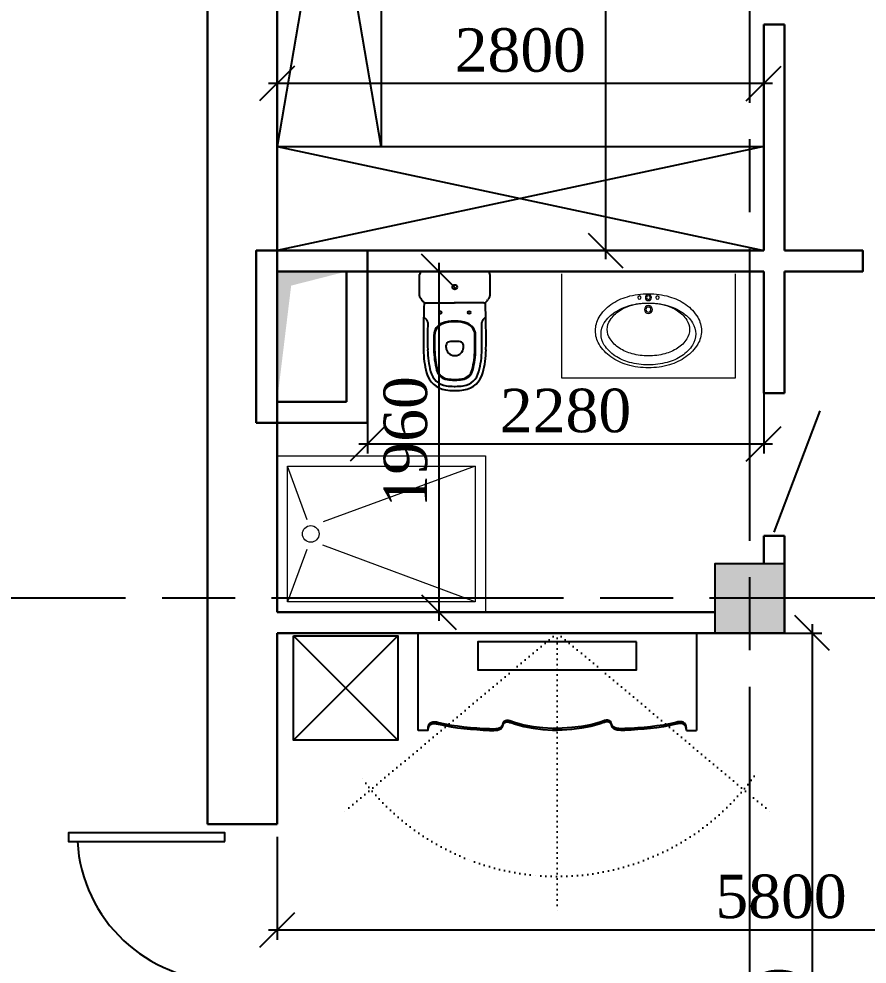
# Model space of a CAD drawing. Header units: inches. Extents: x 2870606 to 3671143, y -733551 to -473558.
# Drawn here: x 3454147 to 3459027, y -514528 to -509090 of the extents above; entities that cross this region are included whole.
import ezdxf

# ---------------------------------------------------------------- set-up
doc = ezdxf.new("R2010")
doc.units = ezdxf.units.IN
doc.header["$MEASUREMENT"] = 0
for name, pattern in [('ACAD_ISO07W100', [3, 0, -3]), ('ACAD_ISO08W100', [36, 24, -3, 6, -3]), ('NIEIOIAY', [0])]:
    doc.linetypes.add(name, pattern=pattern)
doc.layers.add('_0', color=7, linetype='Continuous', lineweight=25)
doc.layers.add('SANFURN', color=140, linetype='Continuous')
doc.styles.add('J~stule', font='dutch.ttf')
doc.dimstyles.new('J~style', dxfattribs={"dimscale": 100, "dimtxt": 2.5, "dimasz": 2, "dimexe": 0.55, "dimexo": 0.725, "dimtad": 1, "dimdec": 0, "dimdsep": 46, "dimtxsty": 'J~stule', "dimblk": 'OBLIQUE', "dimcen": 2, "dimdle": 0.5, "dimadec": 0, "dimazin": 0, "dimtfac": 1, "dimtdec": 0, "dimtmove": 0, "dimatfit": 3, "dimfxl": 1, "dimarcsym": 0})

# ---------------------------------------------------------------- blocks, each defined once
blk = doc.blocks.new('_Oblique')
at = {"color": 0, "linetype": 'ByBlock', "lineweight": -2}
blk.add_line((-0.5, -0.5), (0.5, 0.5), dxfattribs=at)
blk = doc.blocks.new('*D788')
at = {"color": 0, "lineweight": -2, "transparency": 16777216}
for p, q in [((3455632.3, -509414.5), (3455632.3, -509516.1)), ((3458432.3, -509414.5), (3458432.3, -509516.1)), ((3458482.3, -509461.1), (3455582.3, -509461.1))]:
    blk.add_line(p, q, dxfattribs=at)
at = {"layer": 'Defpoints', "color": 0, "lineweight": 35, "transparency": 16777216}
for p in [(3455632.3, -509342), (3458432.3, -509342), (3455632.3, -509461.1)]:
    blk.add_point(p, dxfattribs=at)
at = {"color": 0, "lineweight": -2, "transparency": 16777216, "xscale": 200, "yscale": 200, "zscale": 200, "rotation": 180}
blk.add_blockref('_Oblique', (3455632.3, -509461.1), dxfattribs=at)
at = {"color": 0, "lineweight": -2, "transparency": 16777216, "xscale": 200, "yscale": 200, "zscale": 200}
blk.add_blockref('_Oblique', (3458432.3, -509461.1), dxfattribs=at)
at = {"color": 0, "transparency": 16777216, "insert": (3457032.3, -509270.9), "char_height": 250, "attachment_point": 5, "style": 'J~stule'}
blk.add_mtext('2800', dxfattribs=at)
blk = doc.blocks.new('*D789')
at = {"color": 0, "lineweight": -2, "transparency": 16777216}
for p, q in [((3456152.3, -510784), (3456152.3, -511589.9)), ((3458432.3, -510784), (3458432.3, -511589.9)), ((3456102.3, -511534.9), (3458482.3, -511534.9))]:
    blk.add_line(p, q, dxfattribs=at)
at = {"layer": 'Defpoints', "color": 0, "lineweight": 35, "transparency": 16777216}
for p in [(3456152.3, -510711.5), (3458432.3, -510711.5), (3458432.3, -511534.9)]:
    blk.add_point(p, dxfattribs=at)
at = {"color": 0, "lineweight": -2, "transparency": 16777216, "xscale": 200, "yscale": 200, "zscale": 200, "rotation": 180}
blk.add_blockref('_Oblique', (3456152.3, -511534.9), dxfattribs=at)
at = {"color": 0, "lineweight": -2, "transparency": 16777216, "xscale": 200, "yscale": 200, "zscale": 200}
blk.add_blockref('_Oblique', (3458432.3, -511534.9), dxfattribs=at)
at = {"color": 0, "transparency": 16777216, "insert": (3457292.3, -511344.7), "char_height": 250, "attachment_point": 5, "style": 'J~stule'}
blk.add_mtext('2280', dxfattribs=at)
blk = doc.blocks.new('*D790')
at = {"color": 0, "lineweight": -2, "transparency": 16777216}
for p, q in [((3456563, -510493.1), (3456563, -512553.1)), ((3456434.4, -510543.1), (3456618, -510543.1)), ((3456434.4, -512503.1), (3456618, -512503.1))]:
    blk.add_line(p, q, dxfattribs=at)
at = {"layer": 'Defpoints', "color": 0, "lineweight": 35, "transparency": 16777216}
for p in [(3456361.9, -510543.1), (3456361.9, -512503.1), (3456563, -512503.1)]:
    blk.add_point(p, dxfattribs=at)
at = {"color": 0, "lineweight": -2, "transparency": 16777216, "xscale": 200, "yscale": 200, "zscale": 200}
for p, rotation in [((3456563, -510543.1), 90), ((3456563, -512503.1), 270)]:
    blk.add_blockref('_Oblique', p, dxfattribs=dict(at, rotation=rotation))
at = {"color": 0, "transparency": 16777216, "insert": (3456372.2, -511523.1), "char_height": 250, "attachment_point": 5, "rotation": 90, "style": 'J~stule'}
blk.add_mtext('1960', dxfattribs=at)
blk = doc.blocks.new('*D791')
at = {"color": 0, "lineweight": -2, "transparency": 16777216}
for p, q in [((3457521.6, -506293.1), (3457521.6, -510473.1)), ((3457511.1, -506343.1), (3457576.6, -506343.1)), ((3457511.1, -510423.1), (3457576.6, -510423.1))]:
    blk.add_line(p, q, dxfattribs=at)
at = {"layer": 'Defpoints', "color": 0, "lineweight": 35, "transparency": 16777216}
for p in [(3457438.6, -506343.1), (3457438.6, -510423.1), (3457521.6, -510423.1)]:
    blk.add_point(p, dxfattribs=at)
at = {"color": 0, "lineweight": -2, "transparency": 16777216, "xscale": 200, "yscale": 200, "zscale": 200}
for p, rotation in [((3457521.6, -506343.1), 90), ((3457521.6, -510423.1), 270)]:
    blk.add_blockref('_Oblique', p, dxfattribs=dict(at, rotation=rotation))
at = {"color": 0, "transparency": 16777216, "insert": (3457331.4, -508383.1), "char_height": 250, "attachment_point": 5, "rotation": 90, "style": 'J~stule'}
blk.add_mtext('4080', dxfattribs=at)
blk = doc.blocks.new('cu')
at = {"layer": '_0'}
for p, q in [((0, 0), (0, 186.3)), ((18.2, 200), (141, 200)), ((180, 164), (180, 0)), ((279, 158.9), (261.5, 176.4)), ((0, -2.5), (0, 0)), ((180, -2.5), (180, 0)), ((437, 47), (424.3, 47)), ((0, -5), (0, -2.5)), ((0, -191.3), (0, -5)), ((180, -2.5), (180, -5)), ((180, -169), (180, -5)), ((437, -52), (424.3, -52)), ((141, -205), (18.2, -205)), ((279, -163.9), (261.5, -181.4))]:
    blk.add_line(p, q, dxfattribs=at)
for centre, radius in [((236, 80), 7.5), ((90.2, -2.5), 13.5), ((90.2, -2.5), 13.5), ((236, -85), 7.5)]:
    blk.add_circle(centre, radius, dxfattribs=at)
for centre, radius, start, end in [((8, 186.3), 8, 155.2115, 180), ((18.2, 180), 20, 90, 150.9831), ((141, 181), 19, 34.9372, 90), ((164.8, 197.6), 10, 214.9372, 253.7848), ((155, 164), 25, 23.3776, 73.7848), ((383, -5322.3), 5500, 89.2905, 92.1362), ((155, 164), 25, 360, 23.3776), ((444.2, -372.6), 550, 75.4605, 89.2905), ((293.1, 173), 20, 225, 270.9364), ((383, -5322.3), 5476, 89.2905, 90.9364), ((367.5, 42.7), 75, 90.1648, 160.016), ((367.5, 42.7), 71, 90.1648, 160.016), ((383, -5322.3), 5440, 89.2905, 90.1648), ((383, -5322.3), 5436, 89.2905, 90.1648), ((444.2, -372.6), 490, 75.4605, 89.2905), ((444.2, -372.6), 486, 75.4605, 89.2905), ((444.2, -372.6), 526, 75.4605, 89.2905), ((548.7, 30), 110, 8.8162, 75.4605), ((548.7, 30), 134, 8.8162, 75.4605), ((485, 0), 200, 160.016, 180), ((485, 0), 196, 160.016, 180), ((548.7, 30), 70, 8.8162, 75.4605), ((548.7, 30), 74, 8.8162, 75.4605), ((485, 0), 200, 180, 180.7162), ((485, 0), 196, 180, 180.7308), ((582, 0), 180, 170.2849, 180), ((424.3, 27), 20, 90, 170.2849), ((437, 0), 47, 0, 90), ((437, 0), 47, 356.9509, 0), ((355, 0), 266, 0, 8.8162), ((355, 0), 266, 359.4615, 0), ((355, 0), 270, 0, 8.8162), ((355, 0), 270, 359.4695, 0), ((355, 0), 306, 0, 8.8162), ((355, 0), 306, 359.5319, 0), ((355, 0), 330, 0, 8.8162), ((485, -5), 200, 179.2838, 180), ((485, -5), 200, 180, 199.984), ((485, -5), 196, 179.2692, 180), ((485, -5), 196, 180, 199.984), ((582, 0), 180, 180, 180.7958), ((582, -5), 180, 179.2042, 180), ((582, -5), 180, 180, 189.7151), ((424.3, -32), 20, 189.7151, 270), ((437, -5), 47, 270, 0), ((437, -5), 47, 0, 3.0491), ((548.7, -35), 70, 284.5395, 351.1838), ((548.7, -35), 74, 284.5395, 351.1838), ((548.7, -35), 110, 284.5395, 351.1838), ((355, -5), 266, 351.1838, 0), ((355, -5), 266, 0, 0.5385), ((355, -5), 270, 351.1838, 0), ((355, -5), 270, 0, 0.5305), ((355, -5), 306, 351.1838, 0), ((355, -5), 306, 0, 0.4681), ((355, -5), 330, 351.1838, 0), ((355, 0), 330, 359.5659, 0), ((355, -5), 330, 0, 0.4341), ((367.5, -47.7), 75, 199.984, 269.8352), ((367.5, -47.7), 71, 199.984, 269.8352), ((444.2, 367.6), 486, 270.7095, 284.5395), ((444.2, 367.6), 490, 270.7095, 284.5395), ((548.7, -35), 134, 284.5395, 351.1838), ((293.1, -178), 20, 89.0636, 135), ((383, 5317.3), 5476, 269.0636, 270.7095), ((383, 5317.3), 5436, 269.8352, 270.7095), ((383, 5317.3), 5440, 269.8352, 270.7095), ((444.2, 367.6), 526, 270.7095, 284.5395), ((8, -191.3), 8, 180, 204.7885), ((18.2, -185), 20, 209.0169, 270), ((141, -186), 19, 270, 325.0628), ((164.8, -202.6), 10, 106.2152, 145.0628), ((155, -169), 25, 286.2152, 336.6224), ((155, -169), 25, 336.6224, 0), ((383, 5317.3), 5500, 267.8638, 270.7095), ((444.2, 367.6), 550, 270.7095, 284.5395)]:
    blk.add_arc(centre, radius, start, end, dxfattribs=at)
blk = doc.blocks.new('ITYIR6')
at = {"lineweight": 13, "elevation": -58.9}
blk.add_lwpolyline([(2899772.1, 225462.1), (2899772.1, 224862.1), (2898772.1, 224862.1), (2898772.1, 225462.1)], dxfattribs=at)
at = {"lineweight": 13}
for centre, radius in [((2899219.9, 225324.7, -58.9), 9.72), ((2899272.1, 225324.7, -58.9), 17.3), ((2899272.1, 225324.7, -58.9), 10.5), ((2899324.1, 225324.7, -58.9), 9.72), ((2899272.1, 225255.3, -58.9), 23.1), ((2899272.1, 225255.3, -58.9), 14.7)]:
    blk.add_circle(centre, radius, dxfattribs=at)
for centre, radius, start, end in [((2899240.6, 225021.4, -58.9), 321.1, 106.1623, 124.9793), ((2899272.1, 224912.8, -58.9), 434.2, 90, 106.1623), ((2899272.1, 224912.8, -58.9), 434.2, 73.8377, 90), ((2899303.6, 225021.4, -58.9), 321.1, 55.0207, 73.8377), ((2899192.5, 225090.2, -58.9), 237.1, 124.9793, 149.3739), ((2899200.8, 225099.1, -58.9), 177.9, 122.7157, 147.1854), ((2899240.4, 224994.9, -58.9), 294.2, 105.1466, 123.1651), ((2899243.9, 225032.2, -58.9), 257.5, 104.9001, 122.7157), ((2899272.1, 224878, -58.9), 415.4, 90, 105.1466), ((2899272.1, 224926.1, -58.9), 367.3, 90, 104.9001), ((2899272.1, 224926.1, -58.9), 367.3, 75.0999, 90), ((2899272.1, 224878, -58.9), 415.4, 74.8534, 90), ((2899300.3, 225032.2, -58.9), 257.5, 57.2843, 75.0999), ((2899303.7, 224994.9, -58.9), 294.2, 56.8349, 74.8534), ((2899343.3, 225099.1, -58.9), 177.9, 32.8146, 57.2843), ((2899351.7, 225090.2, -58.9), 237.1, 30.6261, 55.0207), ((2899119, 225133.7, -58.9), 151.8, 149.3739, 180), ((2899192.1, 225068.8, -58.9), 205.9, 123.1651, 147.6324), ((2899135.5, 225141.3, -58.9), 100.1, 147.1854, 180), ((2899352, 225068.8, -58.9), 205.9, 32.3676, 56.8349), ((2899408.7, 225141.3, -58.9), 100.1, 0, 32.8146), ((2899425.1, 225133.7, -58.9), 151.8, 0, 30.6261), ((2899119, 225133.7, -58.9), 151.8, 180, 210.6261), ((2899118.7, 225115.4, -58.9), 119, 147.6324, 180), ((2899135.5, 225141.3, -58.9), 100.1, 180, 212.8146), ((2899408.7, 225141.3, -58.9), 100.1, 327.1854, 0), ((2899425.4, 225115.4, -58.9), 119, 0, 32.3676), ((2899425.1, 225133.7, -58.9), 151.8, 329.3739, 0), ((2899118.7, 225115.4, -58.9), 119, 180, 212.3676), ((2899200.8, 225183.4, -58.9), 177.9, 212.8146, 237.2843), ((2899343.3, 225183.4, -58.9), 177.9, 302.7157, 327.1854), ((2899425.4, 225115.4, -58.9), 119, 327.6324, 0), ((2899192.5, 225177.2, -58.9), 237.1, 210.6261, 235.0207), ((2899192.1, 225161.9, -58.9), 205.9, 212.3676, 236.8349), ((2899243.9, 225250.4, -58.9), 257.5, 237.2843, 255.0999), ((2899300.3, 225250.4, -58.9), 257.5, 284.9001, 302.7157), ((2899352, 225161.9, -58.9), 205.9, 303.1651, 327.6324), ((2899351.7, 225177.2, -58.9), 237.1, 304.9793, 329.3739), ((2899240.6, 225246, -58.9), 321.1, 235.0207, 253.8377), ((2899240.4, 225235.8, -58.9), 294.2, 236.8349, 254.8534), ((2899272.1, 225356.5, -58.9), 367.3, 255.0999, 270), ((2899272.1, 225356.5, -58.9), 367.3, 270, 284.9001), ((2899303.7, 225235.8, -58.9), 294.2, 285.1466, 303.1651), ((2899303.6, 225246, -58.9), 321.1, 286.1623, 304.9793), ((2899272.1, 225354.6, -58.9), 434.2, 253.8377, 270), ((2899272.1, 225352.7, -58.9), 415.4, 254.8534, 270), ((2899272.1, 225352.7, -58.9), 415.4, 270, 285.1466), ((2899272.1, 225354.6, -58.9), 434.2, 270, 286.1623)]:
    blk.add_arc(centre, radius, start, end, dxfattribs=at)
blk = doc.blocks.new('uouyotyolt')
at = {"layer": 'SANFURN', "lineweight": 15}
for p, q in [((2860162.5, 280610.8), (2860049, 280918.8)), ((2861129, 280918.8), (2860255.1, 280599.2)), ((2860160.6, 280439.1), (2860049, 280138.8)), ((2861129, 280138.8), (2860252.6, 280464.1))]:
    blk.add_line(p, q, dxfattribs=at)
for points in [[(2859989, 280078.8), (2859989, 280978.8), (2861189, 280978.8), (2861189, 280078.8)], [(2860049, 280138.8), (2860049, 280918.8), (2861129, 280918.8), (2861129, 280138.8)]]:
    blk.add_lwpolyline(points, close=True, dxfattribs=at)
blk.add_circle((2860182.8, 280528.8), 48, dxfattribs=at)
blk = doc.blocks.new('chdhdgh')
at = {"linetype": 'ACAD_ISO07W100', "ltscale": 10}
for q in [(2557763.6, -523234.7), (2558335.1, -524460.4), (2557763.6, -525686)]:
    blk.add_line((2556735.1, -524460.4), q, dxfattribs=at)
at = {"linetype": 'NIEIOIAY'}
for p, q in [((2557295.1, -523660.4), (2556735.1, -523660.4)), ((2557295.1, -523660.4), (2556735.1, -523660.4)), ((2556735.1, -523660.4), (2556735.1, -525260.4)), ((2557295.1, -523717.3), (2557295.1, -523660.4)), ((2557295.1, -523717.3), (2557295.1, -523660.4)), ((2557295.1, -525203.4), (2557295.1, -525260.4)), ((2557295.1, -525203.4), (2557295.1, -525260.4)), ((2556735.1, -525260.4), (2557295.1, -525260.4)), ((2556735.1, -525260.4), (2557295.1, -525260.4))]:
    blk.add_line(p, q, dxfattribs=at)
at = {"linetype": 'Continuous'}
for p, q in [((2557254.3, -523728), (2557249.7, -523733.8)), ((2557254.3, -523728), (2557249.7, -523733.8)), ((2557259.7, -523723.8), (2557254.3, -523728)), ((2557259.7, -523723.8), (2557254.3, -523728)), ((2557264.1, -523728), (2557259.5, -523733.8)), ((2557264.1, -523728), (2557259.5, -523733.8)), ((2557265.6, -523720.9), (2557259.7, -523723.8)), ((2557265.6, -523720.9), (2557259.7, -523723.8)), ((2557269.6, -523723.8), (2557264.1, -523728)), ((2557269.6, -523723.8), (2557264.1, -523728)), ((2557271.5, -523719), (2557265.6, -523720.9)), ((2557271.5, -523719), (2557265.6, -523720.9)), ((2557275.5, -523720.9), (2557269.6, -523723.8)), ((2557275.5, -523720.9), (2557269.6, -523723.8)), ((2557276.9, -523717.9), (2557271.5, -523719)), ((2557276.9, -523717.9), (2557271.5, -523719)), ((2557281.3, -523719), (2557275.5, -523720.9)), ((2557281.3, -523719), (2557275.5, -523720.9)), ((2557281.3, -523717.4), (2557276.9, -523717.9)), ((2557281.3, -523717.4), (2557276.9, -523717.9)), ((2557284.2, -523717.3), (2557281.3, -523717.4)), ((2557284.2, -523717.3), (2557281.3, -523717.4)), ((2557286.7, -523717.9), (2557281.3, -523719)), ((2557286.7, -523717.9), (2557281.3, -523719)), ((2557285.3, -523717.3), (2557284.2, -523717.3)), ((2557285.3, -523717.3), (2557284.2, -523717.3)), ((2557291.1, -523717.4), (2557286.7, -523717.9)), ((2557291.1, -523717.4), (2557286.7, -523717.9)), ((2557294, -523717.3), (2557291.1, -523717.4)), ((2557294, -523717.3), (2557291.1, -523717.4)), ((2557295.1, -523717.3), (2557294, -523717.3)), ((2557295.1, -523717.3), (2557294, -523717.3)), ((2557245.8, -523744), (2557245.3, -523749.4)), ((2557245.8, -523744), (2557245.3, -523749.4)), ((2557245.3, -523749.4), (2557245.4, -523754.9)), ((2557245.3, -523749.4), (2557245.4, -523754.9)), ((2557245.4, -523754.9), (2557246, -523760.6)), ((2557245.4, -523754.9), (2557246, -523760.6)), ((2557247.3, -523738.7), (2557245.8, -523744)), ((2557247.3, -523738.7), (2557245.8, -523744)), ((2557246, -523760.6), (2557247, -523766.3)), ((2557246, -523760.6), (2557247, -523766.3)), ((2557247, -523766.3), (2557248.3, -523772)), ((2557247, -523766.3), (2557248.3, -523772)), ((2557249.7, -523733.8), (2557247.3, -523738.7)), ((2557249.7, -523733.8), (2557247.3, -523738.7)), ((2557248.3, -523772), (2557249.7, -523777.6)), ((2557248.3, -523772), (2557249.7, -523777.6)), ((2557249.7, -523777.6), (2557257.7, -523813.8)), ((2557249.7, -523777.6), (2557257.7, -523813.8)), ((2557255.7, -523744), (2557255.1, -523749.4)), ((2557255.7, -523744), (2557255.1, -523749.4)), ((2557255.1, -523749.4), (2557255.2, -523754.9)), ((2557255.1, -523749.4), (2557255.2, -523754.9)), ((2557255.2, -523754.9), (2557255.8, -523760.6)), ((2557255.2, -523754.9), (2557255.8, -523760.6)), ((2557257.1, -523738.7), (2557255.7, -523744)), ((2557257.1, -523738.7), (2557255.7, -523744)), ((2557255.8, -523760.6), (2557256.9, -523766.3)), ((2557255.8, -523760.6), (2557256.9, -523766.3)), ((2557256.9, -523766.3), (2557258.1, -523772)), ((2557256.9, -523766.3), (2557258.1, -523772)), ((2557259.5, -523733.8), (2557257.1, -523738.7)), ((2557259.5, -523733.8), (2557257.1, -523738.7)), ((2557258.1, -523772), (2557259.5, -523777.6)), ((2557258.1, -523772), (2557259.5, -523777.6)), ((2557259.5, -523777.6), (2557267.5, -523813.8)), ((2557259.5, -523777.6), (2557267.5, -523813.8)), ((2557257.7, -523813.8), (2557264.5, -523850.2)), ((2557257.7, -523813.8), (2557264.5, -523850.2)), ((2557267.5, -523813.8), (2557274.3, -523850.2)), ((2557267.5, -523813.8), (2557274.3, -523850.2)), ((2557264.5, -523850.2), (2557270.1, -523886.7)), ((2557264.5, -523850.2), (2557270.1, -523886.7)), ((2557270.1, -523886.7), (2557274.7, -523923.5)), ((2557270.1, -523886.7), (2557274.7, -523923.5)), ((2557274.3, -523850.2), (2557279.9, -523886.7)), ((2557274.3, -523850.2), (2557279.9, -523886.7)), ((2557279.9, -523886.7), (2557284.5, -523923.5)), ((2557279.9, -523886.7), (2557284.5, -523923.5)), ((2557274.7, -523923.5), (2557278.4, -523960.3)), ((2557274.7, -523923.5), (2557278.4, -523960.3)), ((2557284.5, -523923.5), (2557288.3, -523960.3)), ((2557284.5, -523923.5), (2557288.3, -523960.3)), ((2557278.4, -523960.3), (2557281.4, -523997.3)), ((2557278.4, -523960.3), (2557281.4, -523997.3)), ((2557281.4, -523997.3), (2557283.6, -524034.3)), ((2557281.4, -523997.3), (2557283.6, -524034.3)), ((2557288.3, -523960.3), (2557291.2, -523997.3)), ((2557288.3, -523960.3), (2557291.2, -523997.3)), ((2557291.2, -523997.3), (2557293.4, -524034.3)), ((2557291.2, -523997.3), (2557293.4, -524034.3)), ((2557283.6, -524034.3), (2557285.3, -524071.3)), ((2557283.6, -524034.3), (2557285.3, -524071.3)), ((2557293.4, -524034.3), (2557295.1, -524071.3)), ((2557293.4, -524034.3), (2557295.1, -524071.3)), ((2557285.2, -524105.9), (2557283.6, -524116.7)), ((2557285.2, -524105.9), (2557283.6, -524116.7)), ((2557285.8, -524094.5), (2557285.2, -524105.9)), ((2557285.8, -524094.5), (2557285.2, -524105.9)), ((2557285.3, -524071.3), (2557285.7, -524082.9)), ((2557285.3, -524071.3), (2557285.7, -524082.9)), ((2557285.7, -524082.9), (2557285.8, -524094.5)), ((2557285.7, -524082.9), (2557285.8, -524094.5)), ((2557295, -524105.9), (2557293.4, -524116.7)), ((2557295, -524105.9), (2557293.4, -524116.7)), ((2557295.6, -524094.5), (2557295, -524105.9)), ((2557295.6, -524094.5), (2557295, -524105.9)), ((2557295.1, -524071.3), (2557295.5, -524082.9)), ((2557295.1, -524071.3), (2557295.5, -524082.9)), ((2557295.5, -524082.9), (2557295.6, -524094.5)), ((2557295.5, -524082.9), (2557295.6, -524094.5)), ((2557238.3, -524161.7), (2557236.8, -524169.5)), ((2557238.3, -524161.7), (2557236.8, -524169.5)), ((2557242.5, -524155.3), (2557238.3, -524161.7)), ((2557242.5, -524155.3), (2557238.3, -524161.7)), ((2557249.7, -524150.6), (2557242.5, -524155.3)), ((2557249.7, -524150.6), (2557242.5, -524155.3)), ((2557248.1, -524161.7), (2557246.6, -524169.5)), ((2557248.1, -524161.7), (2557246.6, -524169.5)), ((2557252.3, -524155.3), (2557248.1, -524161.7)), ((2557252.3, -524155.3), (2557248.1, -524161.7)), ((2557251, -524150), (2557249.7, -524150.6)), ((2557251, -524150), (2557249.7, -524150.6)), ((2557252.4, -524149.5), (2557251, -524150)), ((2557252.4, -524149.5), (2557251, -524150)), ((2557259.5, -524150.6), (2557252.3, -524155.3)), ((2557259.5, -524150.6), (2557252.3, -524155.3)), ((2557253.8, -524149.1), (2557252.4, -524149.5)), ((2557253.8, -524149.1), (2557252.4, -524149.5)), ((2557255.2, -524148.6), (2557253.8, -524149.1)), ((2557255.2, -524148.6), (2557253.8, -524149.1)), ((2557256.6, -524148.2), (2557255.2, -524148.6)), ((2557256.6, -524148.2), (2557255.2, -524148.6)), ((2557258, -524147.7), (2557256.6, -524148.2)), ((2557258, -524147.7), (2557256.6, -524148.2)), ((2557259.4, -524147.3), (2557258, -524147.7)), ((2557259.4, -524147.3), (2557258, -524147.7)), ((2557260.8, -524146.8), (2557259.4, -524147.3)), ((2557260.8, -524146.8), (2557259.4, -524147.3)), ((2557260.9, -524150), (2557259.5, -524150.6)), ((2557260.9, -524150), (2557259.5, -524150.6)), ((2557269.6, -524141.9), (2557260.8, -524146.8)), ((2557269.6, -524141.9), (2557260.8, -524146.8)), ((2557262.2, -524149.5), (2557260.9, -524150)), ((2557262.2, -524149.5), (2557260.9, -524150)), ((2557263.6, -524149.1), (2557262.2, -524149.5)), ((2557263.6, -524149.1), (2557262.2, -524149.5)), ((2557265, -524148.6), (2557263.6, -524149.1)), ((2557265, -524148.6), (2557263.6, -524149.1)), ((2557266.4, -524148.2), (2557265, -524148.6)), ((2557266.4, -524148.2), (2557265, -524148.6)), ((2557267.8, -524147.7), (2557266.4, -524148.2)), ((2557267.8, -524147.7), (2557266.4, -524148.2)), ((2557269.2, -524147.3), (2557267.8, -524147.7)), ((2557269.2, -524147.3), (2557267.8, -524147.7)), ((2557270.6, -524146.8), (2557269.2, -524147.3)), ((2557270.6, -524146.8), (2557269.2, -524147.3)), ((2557276.2, -524135.1), (2557269.6, -524141.9)), ((2557276.2, -524135.1), (2557269.6, -524141.9)), ((2557279.4, -524141.9), (2557270.6, -524146.8)), ((2557279.4, -524141.9), (2557270.6, -524146.8)), ((2557280.7, -524126.5), (2557276.2, -524135.1)), ((2557280.7, -524126.5), (2557276.2, -524135.1)), ((2557286, -524135.1), (2557279.4, -524141.9)), ((2557286, -524135.1), (2557279.4, -524141.9)), ((2557283.6, -524116.7), (2557280.7, -524126.5)), ((2557283.6, -524116.7), (2557280.7, -524126.5)), ((2557290.5, -524126.5), (2557286, -524135.1)), ((2557290.5, -524126.5), (2557286, -524135.1)), ((2557293.4, -524116.7), (2557290.5, -524126.5)), ((2557293.4, -524116.7), (2557290.5, -524126.5)), ((2557236.8, -524169.5), (2557237.2, -524178.4)), ((2557236.8, -524169.5), (2557237.2, -524178.4)), ((2557237.2, -524178.4), (2557239.3, -524188.2)), ((2557237.2, -524178.4), (2557239.3, -524188.2)), ((2557239.3, -524188.2), (2557242.4, -524198.4)), ((2557239.3, -524188.2), (2557242.4, -524198.4)), ((2557242.4, -524198.4), (2557246, -524208.8)), ((2557242.4, -524198.4), (2557246, -524208.8)), ((2557246, -524208.8), (2557249.7, -524219.1)), ((2557246, -524208.8), (2557249.7, -524219.1)), ((2557246.6, -524169.5), (2557247.1, -524178.4)), ((2557246.6, -524169.5), (2557247.1, -524178.4)), ((2557247.1, -524178.4), (2557249.1, -524188.2)), ((2557247.1, -524178.4), (2557249.1, -524188.2)), ((2557249.1, -524188.2), (2557252.2, -524198.4)), ((2557249.1, -524188.2), (2557252.2, -524198.4)), ((2557249.7, -524219.1), (2557263.4, -524268.2)), ((2557249.7, -524219.1), (2557263.4, -524268.2)), ((2557252.2, -524198.4), (2557255.8, -524208.8)), ((2557252.2, -524198.4), (2557255.8, -524208.8)), ((2557255.8, -524208.8), (2557259.5, -524219.1)), ((2557255.8, -524208.8), (2557259.5, -524219.1)), ((2557259.5, -524219.1), (2557273.2, -524268.2)), ((2557259.5, -524219.1), (2557273.2, -524268.2)), ((2557263.4, -524268.2), (2557273.1, -524321.5)), ((2557263.4, -524268.2), (2557273.1, -524321.5)), ((2557273.2, -524268.2), (2557282.9, -524321.5)), ((2557273.2, -524268.2), (2557282.9, -524321.5)), ((2557273.1, -524321.5), (2557279.6, -524377)), ((2557273.1, -524321.5), (2557279.6, -524377)), ((2557282.9, -524321.5), (2557289.4, -524377)), ((2557282.9, -524321.5), (2557289.4, -524377)), ((2557279.6, -524377), (2557283.4, -524432.2)), ((2557279.6, -524377), (2557283.4, -524432.2)), ((2557289.4, -524377), (2557293.2, -524432.2)), ((2557289.4, -524377), (2557293.2, -524432.2)), ((2557283.4, -524432.2), (2557285.2, -524484.9)), ((2557283.4, -524432.2), (2557285.2, -524484.9)), ((2557283.4, -524488.5), (2557285.2, -524435.8)), ((2557283.4, -524488.5), (2557285.2, -524435.8)), ((2557293.2, -524432.2), (2557294.2, -524460.4)), ((2557293.2, -524432.2), (2557294.2, -524460.4)), ((2557279.6, -524543.8), (2557283.4, -524488.5)), ((2557279.6, -524543.8), (2557283.4, -524488.5)), ((2557289.4, -524543.8), (2557293.2, -524488.5)), ((2557289.4, -524543.8), (2557293.2, -524488.5)), ((2557293.2, -524488.5), (2557294.2, -524460.4)), ((2557293.2, -524488.5), (2557294.2, -524460.4)), ((2557273.1, -524599.2), (2557279.6, -524543.8)), ((2557273.1, -524599.2), (2557279.6, -524543.8)), ((2557282.9, -524599.2), (2557289.4, -524543.8)), ((2557282.9, -524599.2), (2557289.4, -524543.8)), ((2557263.4, -524652.6), (2557273.1, -524599.2)), ((2557263.4, -524652.6), (2557273.1, -524599.2)), ((2557273.2, -524652.6), (2557282.9, -524599.2)), ((2557273.2, -524652.6), (2557282.9, -524599.2)), ((2557249.7, -524701.6), (2557263.4, -524652.6)), ((2557249.7, -524701.6), (2557263.4, -524652.6)), ((2557259.5, -524701.6), (2557273.2, -524652.6)), ((2557259.5, -524701.6), (2557273.2, -524652.6)), ((2557242.4, -524722.4), (2557246, -524711.9)), ((2557242.4, -524722.4), (2557246, -524711.9)), ((2557246, -524711.9), (2557249.7, -524701.6)), ((2557246, -524711.9), (2557249.7, -524701.6)), ((2557252.2, -524722.4), (2557255.8, -524711.9)), ((2557252.2, -524722.4), (2557255.8, -524711.9)), ((2557255.8, -524711.9), (2557259.5, -524701.6)), ((2557255.8, -524711.9), (2557259.5, -524701.6)), ((2557236.8, -524751.2), (2557237.2, -524742.3)), ((2557236.8, -524751.2), (2557237.2, -524742.3)), ((2557238.3, -524759), (2557236.8, -524751.2)), ((2557238.3, -524759), (2557236.8, -524751.2)), ((2557237.2, -524742.3), (2557239.3, -524732.6)), ((2557237.2, -524742.3), (2557239.3, -524732.6)), ((2557242.5, -524765.5), (2557238.3, -524759)), ((2557242.5, -524765.5), (2557238.3, -524759)), ((2557239.3, -524732.6), (2557242.4, -524722.4)), ((2557239.3, -524732.6), (2557242.4, -524722.4)), ((2557249.7, -524770.2), (2557242.5, -524765.5)), ((2557249.7, -524770.2), (2557242.5, -524765.5)), ((2557246.6, -524751.2), (2557247.1, -524742.3)), ((2557246.6, -524751.2), (2557247.1, -524742.3)), ((2557248.1, -524759), (2557246.6, -524751.2)), ((2557248.1, -524759), (2557246.6, -524751.2)), ((2557247.1, -524742.3), (2557249.1, -524732.6)), ((2557247.1, -524742.3), (2557249.1, -524732.6)), ((2557252.3, -524765.5), (2557248.1, -524759)), ((2557252.3, -524765.5), (2557248.1, -524759)), ((2557249.1, -524732.6), (2557252.2, -524722.4)), ((2557249.1, -524732.6), (2557252.2, -524722.4)), ((2557259.5, -524770.2), (2557252.3, -524765.5)), ((2557259.5, -524770.2), (2557252.3, -524765.5)), ((2557251, -524770.7), (2557249.7, -524770.2)), ((2557251, -524770.7), (2557249.7, -524770.2)), ((2557252.4, -524771.2), (2557251, -524770.7)), ((2557252.4, -524771.2), (2557251, -524770.7)), ((2557253.8, -524771.7), (2557252.4, -524771.2)), ((2557253.8, -524771.7), (2557252.4, -524771.2)), ((2557255.2, -524772.1), (2557253.8, -524771.7)), ((2557255.2, -524772.1), (2557253.8, -524771.7)), ((2557256.6, -524772.6), (2557255.2, -524772.1)), ((2557256.6, -524772.6), (2557255.2, -524772.1)), ((2557258, -524773), (2557256.6, -524772.6)), ((2557258, -524773), (2557256.6, -524772.6)), ((2557259.4, -524773.5), (2557258, -524773)), ((2557259.4, -524773.5), (2557258, -524773)), ((2557260.8, -524773.9), (2557259.4, -524773.5)), ((2557260.8, -524773.9), (2557259.4, -524773.5)), ((2557260.9, -524770.7), (2557259.5, -524770.2)), ((2557260.9, -524770.7), (2557259.5, -524770.2)), ((2557269.6, -524778.8), (2557260.8, -524773.9)), ((2557269.6, -524778.8), (2557260.8, -524773.9)), ((2557262.2, -524771.2), (2557260.9, -524770.7)), ((2557262.2, -524771.2), (2557260.9, -524770.7)), ((2557263.6, -524771.7), (2557262.2, -524771.2)), ((2557263.6, -524771.7), (2557262.2, -524771.2)), ((2557265, -524772.1), (2557263.6, -524771.7)), ((2557265, -524772.1), (2557263.6, -524771.7)), ((2557266.4, -524772.6), (2557265, -524772.1)), ((2557266.4, -524772.6), (2557265, -524772.1)), ((2557267.8, -524773), (2557266.4, -524772.6)), ((2557267.8, -524773), (2557266.4, -524772.6)), ((2557269.2, -524773.5), (2557267.8, -524773)), ((2557269.2, -524773.5), (2557267.8, -524773)), ((2557270.6, -524773.9), (2557269.2, -524773.5)), ((2557270.6, -524773.9), (2557269.2, -524773.5)), ((2557276.2, -524785.7), (2557269.6, -524778.8)), ((2557276.2, -524785.7), (2557269.6, -524778.8)), ((2557279.4, -524778.8), (2557270.6, -524773.9)), ((2557279.4, -524778.8), (2557270.6, -524773.9)), ((2557280.7, -524794.2), (2557276.2, -524785.7)), ((2557280.7, -524794.2), (2557276.2, -524785.7)), ((2557286, -524785.7), (2557279.4, -524778.8)), ((2557286, -524785.7), (2557279.4, -524778.8)), ((2557283.6, -524804), (2557280.7, -524794.2)), ((2557283.6, -524804), (2557280.7, -524794.2)), ((2557285.2, -524814.8), (2557283.6, -524804)), ((2557285.2, -524814.8), (2557283.6, -524804)), ((2557285.8, -524826.2), (2557285.2, -524814.8)), ((2557285.8, -524826.2), (2557285.2, -524814.8)), ((2557290.5, -524794.2), (2557286, -524785.7)), ((2557290.5, -524794.2), (2557286, -524785.7)), ((2557293.4, -524804), (2557290.5, -524794.2)), ((2557293.4, -524804), (2557290.5, -524794.2)), ((2557295, -524814.8), (2557293.4, -524804)), ((2557295, -524814.8), (2557293.4, -524804)), ((2557295.6, -524826.2), (2557295, -524814.8)), ((2557295.6, -524826.2), (2557295, -524814.8)), ((2557283.6, -524886.4), (2557285.3, -524849.4)), ((2557283.6, -524886.4), (2557285.3, -524849.4)), ((2557285.3, -524849.4), (2557285.7, -524837.8)), ((2557285.3, -524849.4), (2557285.7, -524837.8)), ((2557285.7, -524837.8), (2557285.8, -524826.2)), ((2557285.7, -524837.8), (2557285.8, -524826.2)), ((2557293.4, -524886.4), (2557295.1, -524849.4)), ((2557293.4, -524886.4), (2557295.1, -524849.4)), ((2557295.1, -524849.4), (2557295.5, -524837.8)), ((2557295.1, -524849.4), (2557295.5, -524837.8)), ((2557295.5, -524837.8), (2557295.6, -524826.2)), ((2557295.5, -524837.8), (2557295.6, -524826.2)), ((2557278.4, -524960.4), (2557281.4, -524923.5)), ((2557278.4, -524960.4), (2557281.4, -524923.5)), ((2557281.4, -524923.5), (2557283.6, -524886.4)), ((2557281.4, -524923.5), (2557283.6, -524886.4)), ((2557288.3, -524960.4), (2557291.2, -524923.5)), ((2557288.3, -524960.4), (2557291.2, -524923.5)), ((2557291.2, -524923.5), (2557293.4, -524886.4)), ((2557291.2, -524923.5), (2557293.4, -524886.4)), ((2557274.7, -524997.3), (2557278.4, -524960.4)), ((2557274.7, -524997.3), (2557278.4, -524960.4)), ((2557284.5, -524997.3), (2557288.3, -524960.4)), ((2557284.5, -524997.3), (2557288.3, -524960.4)), ((2557264.5, -525070.6), (2557270.1, -525034)), ((2557264.5, -525070.6), (2557270.1, -525034)), ((2557270.1, -525034), (2557274.7, -524997.3)), ((2557270.1, -525034), (2557274.7, -524997.3)), ((2557274.3, -525070.6), (2557279.9, -525034)), ((2557274.3, -525070.6), (2557279.9, -525034)), ((2557279.9, -525034), (2557284.5, -524997.3)), ((2557279.9, -525034), (2557284.5, -524997.3)), ((2557257.7, -525107), (2557264.5, -525070.6)), ((2557257.7, -525107), (2557264.5, -525070.6)), ((2557267.5, -525107), (2557274.3, -525070.6)), ((2557267.5, -525107), (2557274.3, -525070.6)), ((2557248.3, -525148.8), (2557249.7, -525143.1)), ((2557248.3, -525148.8), (2557249.7, -525143.1)), ((2557249.7, -525143.1), (2557257.7, -525107)), ((2557249.7, -525143.1), (2557257.7, -525107)), ((2557258.1, -525148.8), (2557259.5, -525143.1)), ((2557258.1, -525148.8), (2557259.5, -525143.1)), ((2557259.5, -525143.1), (2557267.5, -525107)), ((2557259.5, -525143.1), (2557267.5, -525107)), ((2557245.3, -525171.4), (2557245.4, -525165.8)), ((2557245.3, -525171.4), (2557245.4, -525165.8)), ((2557245.8, -525176.8), (2557245.3, -525171.4)), ((2557245.8, -525176.8), (2557245.3, -525171.4)), ((2557245.4, -525165.8), (2557246, -525160.2)), ((2557245.4, -525165.8), (2557246, -525160.2)), ((2557247.3, -525182), (2557245.8, -525176.8)), ((2557247.3, -525182), (2557245.8, -525176.8)), ((2557246, -525160.2), (2557247, -525154.5)), ((2557246, -525160.2), (2557247, -525154.5)), ((2557247, -525154.5), (2557248.3, -525148.8)), ((2557247, -525154.5), (2557248.3, -525148.8)), ((2557249.7, -525187), (2557247.3, -525182)), ((2557249.7, -525187), (2557247.3, -525182)), ((2557254.3, -525192.7), (2557249.7, -525187)), ((2557254.3, -525192.7), (2557249.7, -525187)), ((2557259.7, -525196.9), (2557254.3, -525192.7)), ((2557259.7, -525196.9), (2557254.3, -525192.7)), ((2557255.1, -525171.4), (2557255.2, -525165.8)), ((2557255.1, -525171.4), (2557255.2, -525165.8)), ((2557255.7, -525176.8), (2557255.1, -525171.4)), ((2557255.7, -525176.8), (2557255.1, -525171.4)), ((2557255.2, -525165.8), (2557255.8, -525160.2)), ((2557255.2, -525165.8), (2557255.8, -525160.2)), ((2557257.1, -525182), (2557255.7, -525176.8)), ((2557257.1, -525182), (2557255.7, -525176.8)), ((2557255.8, -525160.2), (2557256.9, -525154.5)), ((2557255.8, -525160.2), (2557256.9, -525154.5)), ((2557256.9, -525154.5), (2557258.1, -525148.8)), ((2557256.9, -525154.5), (2557258.1, -525148.8)), ((2557259.5, -525187), (2557257.1, -525182)), ((2557259.5, -525187), (2557257.1, -525182)), ((2557264.1, -525192.7), (2557259.5, -525187)), ((2557264.1, -525192.7), (2557259.5, -525187)), ((2557265.6, -525199.9), (2557259.7, -525196.9)), ((2557265.6, -525199.9), (2557259.7, -525196.9)), ((2557269.6, -525196.9), (2557264.1, -525192.7)), ((2557269.6, -525196.9), (2557264.1, -525192.7)), ((2557271.5, -525201.8), (2557265.6, -525199.9)), ((2557271.5, -525201.8), (2557265.6, -525199.9)), ((2557275.5, -525199.9), (2557269.6, -525196.9)), ((2557275.5, -525199.9), (2557269.6, -525196.9)), ((2557281.3, -525201.8), (2557275.5, -525199.9)), ((2557281.3, -525201.8), (2557275.5, -525199.9)), ((2557276.9, -525202.8), (2557271.5, -525201.8)), ((2557276.9, -525202.8), (2557271.5, -525201.8)), ((2557281.3, -525203.3), (2557276.9, -525202.8)), ((2557281.3, -525203.3), (2557276.9, -525202.8)), ((2557286.7, -525202.8), (2557281.3, -525201.8)), ((2557286.7, -525202.8), (2557281.3, -525201.8)), ((2557284.2, -525203.4), (2557281.3, -525203.3)), ((2557284.2, -525203.4), (2557281.3, -525203.3)), ((2557285.3, -525203.4), (2557284.2, -525203.4)), ((2557285.3, -525203.4), (2557284.2, -525203.4)), ((2557291.1, -525203.3), (2557286.7, -525202.8)), ((2557291.1, -525203.3), (2557286.7, -525202.8)), ((2557294, -525203.4), (2557291.1, -525203.3)), ((2557294, -525203.4), (2557291.1, -525203.3)), ((2557295.1, -525203.4), (2557294, -525203.4)), ((2557295.1, -525203.4), (2557294, -525203.4))]:
    blk.add_line(p, q, dxfattribs=at)
at = {"linetype": 'ByBlock'}
blk.add_lwpolyline([(2556785.1, -524916.9), (2556785.1, -524003.9), (2556946.2, -524003.9), (2556946.2, -524916.9)], close=True, dxfattribs=at)
at = {"linetype": 'ACAD_ISO07W100', "ltscale": 10}
blk.add_arc((2556735.1, -524460.4), 1400, 305.9998, 54.0002, dxfattribs=at)
blk = doc.blocks.new('*D793')
at = {"color": 0, "lineweight": -2, "transparency": 16777216}
for p, q in [((3455632.3, -513795.6), (3455632.3, -514387.8)), ((3461432.3, -514043), (3461432.3, -514387.8)), ((3461482.3, -514332.8), (3455582.3, -514332.8))]:
    blk.add_line(p, q, dxfattribs=at)
at = {"layer": 'Defpoints', "color": 0, "lineweight": 35, "transparency": 16777216}
for p in [(3455632.3, -513723.1, 48.4), (3461432.3, -513970.5, -5.1), (3455632.3, -514332.8)]:
    blk.add_point(p, dxfattribs=at)
at = {"color": 0, "lineweight": -2, "transparency": 16777216, "xscale": 200, "yscale": 200, "zscale": 200, "rotation": 180}
blk.add_blockref('_Oblique', (3455632.3, -514332.8), dxfattribs=at)
at = {"color": 0, "lineweight": -2, "transparency": 16777216, "xscale": 200, "yscale": 200, "zscale": 200}
blk.add_blockref('_Oblique', (3461432.3, -514332.8), dxfattribs=at)
at = {"color": 0, "transparency": 16777216, "insert": (3458532.3, -514140.1), "char_height": 250, "attachment_point": 5, "style": 'J~stule'}
blk.add_mtext('5800', dxfattribs=at)
blk = doc.blocks.new('*D809')
at = {"color": 0, "lineweight": -2, "transparency": 16777216}
for p, q in [((3458711.7, -512573.1), (3458711.7, -517273.1)), ((3457908.4, -512623.1), (3458766.7, -512623.1)), ((3457908.5, -517223.1), (3458766.7, -517223.1))]:
    blk.add_line(p, q, dxfattribs=at)
at = {"layer": 'Defpoints', "color": 0, "lineweight": 35, "transparency": 16777216}
for p in [(3457835.9, -512623.1), (3457836, -517223.1, -3.7), (3458711.7, -517223.1)]:
    blk.add_point(p, dxfattribs=at)
at = {"color": 0, "lineweight": -2, "transparency": 16777216, "xscale": 200, "yscale": 200, "zscale": 200}
for p, rotation in [((3458711.7, -512623.1), 90), ((3458711.7, -517223.1), 270)]:
    blk.add_blockref('_Oblique', p, dxfattribs=dict(at, rotation=rotation))
at = {"color": 0, "transparency": 16777216, "insert": (3458521.7, -514923.1), "char_height": 250, "attachment_point": 5, "rotation": 90, "style": 'J~stule'}
blk.add_mtext('4600', dxfattribs=at)

msp = doc.modelspace()

# ---------------------------------------------------------------- hatches: boundary and pattern name
h = msp.add_hatch(color=256)
h.dxf.hatch_style = 1
h.paths.add_polyline_path([(3458152.3, -512623.13), (3458152.3, -512223.13), (3458552.3, -512223.13), (3458552.3, -512623.13)])

# ---------------------------------------------------------------- linework, layer by layer
at = {"color": 252, "linetype": 'ACAD_ISO08W100', "ltscale": 70}
for p, q in [((3458352.3, -524692.02), (3458352.3, -496403.85)), ((3515241.22, -512423.13), (3449347.53, -512423.13))]:
    msp.add_line(p, q, dxfattribs=at)
at = {"lineweight": 30}
for p, q in [((3455232.3, -505973.13), (3455232.3, -513723.14)), ((3455632.3, -505973.13), (3455632.3, -512503.13)), ((3458432.3, -509123.13), (3458432.3, -510423.13)), ((3458432.3, -509123.13), (3458552.3, -509123.13)), ((3458432.3, -509123.13), (3458432.3, -510423.13)), ((3458432.3, -509123.13), (3458552.3, -509123.13)), ((3458552.3, -509123.13), (3458552.3, -510423.13)), ((3458552.3, -509123.13), (3458552.3, -510423.13)), ((3455632.3, -510423.13), (3458432.3, -510423.13)), ((3455632.3, -510543.13), (3458432.3, -510543.13)), ((3455632.3, -510543.13), (3455632.3, -512503.13)), ((3458432.3, -510543.13), (3458432.3, -511243.13)), ((3458432.3, -510543.13), (3458432.3, -511243.13)), ((3458552.3, -510543.13), (3458552.3, -511243.13)), ((3458552.3, -510543.13), (3458552.3, -511243.13)), ((3458432.3, -511243.13), (3458552.3, -511243.13)), ((3458432.3, -511243.13), (3458552.3, -511243.13)), ((3458552.3, -512063.13), (3458432.3, -512063.13)), ((3458432.3, -512063.13), (3458432.3, -512223.13)), ((3458552.3, -512623.13), (3458552.3, -512063.13)), ((3458152.3, -512503.13), (3455632.3, -512503.13)), ((3455632.3, -512623.13), (3455632.3, -513723.14, -1.88)), ((3458552.3, -512623.13), (3455632.3, -512623.13)), ((3455232.3, -513723.14), (3455632.3, -513723.14))]:
    msp.add_line(p, q, dxfattribs=at)
for p, q in [((3456232.3, -506343.13), (3455632.3, -509823.13)), ((3456232.3, -509823.13), (3455632.3, -506343.13)), ((3456232.3, -506343.13), (3456232.3, -509823.13)), ((3455632.3, -509823.13), (3458432.3, -509823.13)), ((3455632.3, -509823.13), (3458432.3, -510423.13)), ((3458432.3, -509823.13), (3455632.3, -510423.13)), ((3458492.3, -512043.13), (3458758.09, -511345.37))]:
    msp.add_line(p, q)
at = {"color": 7, "linetype": 'NIEIOIAY'}
msp.add_line((3455727.43, -513239.03), (3456327.43, -512639.03), dxfattribs=at)
at = {"lineweight": 30}
for points in [[(3455512.3, -511413.13), (3455512.3, -510423.13), (3456152.3, -510423.13), (3456152.3, -511413.13), (3455512.3, -511413.13)], [(3458552.3, -510423.13), (3459002.28, -510423.13), (3459002.28, -510543.13), (3458552.3, -510543.13)], [(3458552.3, -510423.13), (3459002.28, -510423.13), (3459002.28, -510543.13), (3458552.3, -510543.13)], [(3455632.3, -511413.13), (3455632.3, -510543.13), (3456152.3, -510543.13), (3456152.3, -511413.13), (3455632.3, -511413.13)]]:
    msp.add_lwpolyline(points, dxfattribs=at)
msp.add_lwpolyline([(3456032.3, -511293.13), (3456032.3, -510543.13), (3455632.3, -510543.13), (3455632.3, -511293.13)], close=True, dxfattribs=at)
msp.add_lwpolyline([(3456032.3, -511293.13), (3456032.3, -510543.13), (3455632.3, -510543.13), (3455632.3, -511293.13)], close=True, dxfattribs=at)
for points in [[(3458552.3, -512223.13), (3458552.3, -512623.13), (3458152.3, -512623.13), (3458152.3, -512223.13)], [(3455332.3, -513823.14), (3455332.3, -513773.14), (3454432.3, -513773.14), (3454432.3, -513823.14)]]:
    msp.add_lwpolyline(points, close=True)
at = {"color": 7, "linetype": 'NIEIOIAY'}
for points in [[(3455727.43, -512639.03), (3456327.43, -512639.03), (3456327.43, -513239.03), (3455727.43, -513239.03), (3455727.43, -512639.03)], [(3455727.43, -512639.03), (3456327.43, -513239.03)]]:
    msp.add_lwpolyline(points, dxfattribs=at)
msp.add_arc((3455332.3, -513773.14), 850, 183.37229, 270)
msp.add_solid([(3455632.3, -511293.13), (3455632.3, -510543.13), (3455713.62, -510624.45), (3456032.3, -510543.13)])
msp.add_solid([(3455632.3, -511293.13), (3455632.3, -510543.13), (3455713.62, -510624.45), (3456032.3, -510543.13)])

# ---------------------------------------------------------------- block references
at = {"rotation": 269.9999986392983}
msp.add_blockref('cu', (3456657.3, -510543.13), dxfattribs=at)
at = {"color": 1, "xscale": -1}
msp.add_blockref('ITYIR6', (6357041.28, -736017.91, 58.88), dxfattribs=at)
at = {"color": 1}
msp.add_blockref('uouyotyolt', (595643.31, -792581.96), dxfattribs=at)
at = {"color": 1, "lineweight": 35, "xscale": -1, "rotation": 90}
msp.add_blockref('chdhdgh', (2932784.4, 2044112.01), dxfattribs=at)

# ---------------------------------------------------------------- dimensions: what is measured, and where the dimension line sits
for base, p1, p2, picture, middle in [((3457521.64, -510423.13), (3457438.64, -506343.13), (3457438.64, -510423.13), '*D791', (3457331.45, -508383.13)), ((3456563.03, -512503.13), (3456361.86, -510543.13), (3456361.86, -512503.13), '*D790', (3456372.15, -511523.13)), ((3458711.68, -517223.11), (3457835.93, -512623.13), (3457836.02, -517223.11, -3.69), '*D809', (3458521.67, -514923.12))]:
    dim = msp.add_linear_dim(base=base, p1=p1, p2=p2, angle=90, dimstyle='J~style', override={"dimdec": 1, "dimtdec": 1})
    dim.commit()
    dim.dimension.update_dxf_attribs({"geometry": picture, "text_midpoint": middle})
for base, p1, p2, picture, middle in [((3455632.3, -509461.08), (3458432.3, -509342.01), (3455632.3, -509342.01), '*D788', (3457032.3, -509270.89)), ((3458432.3, -511534.92), (3456152.3, -510711.49), (3458432.3, -510711.49), '*D789', (3457292.3, -511344.74)), ((3455632.3, -514332.83, -48.36), (3461432.3, -513970.48, -53.49), (3455632.3, -513723.14), '*D793', (3458532.3, -514140.13, -48.36))]:
    dim = msp.add_linear_dim(base=base, p1=p1, p2=p2, dimstyle='J~style', override={"dimdec": 1, "dimtdec": 1})
    dim.commit()
    dim.dimension.update_dxf_attribs({"geometry": picture, "text_midpoint": middle})

doc.saveas('drawing.dxf')
